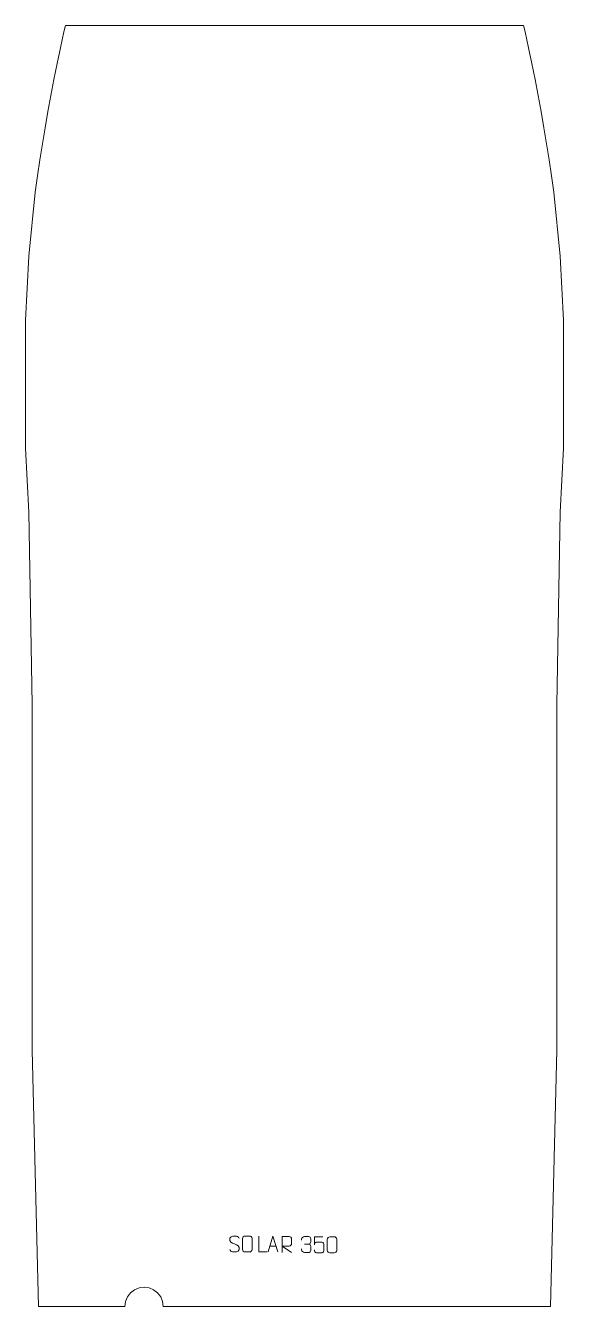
# Model space of a CAD drawing. Header units: millimetres. Extents: x -420 to 420, y -1264 to 736.
import ezdxf

# ---------------------------------------------------------------- set-up
doc = ezdxf.new("R2010")
doc.units = ezdxf.units.MM
doc.header["$MEASUREMENT"] = 0
doc.layers.add('layer 1', color=7, linetype='Continuous')

msp = doc.modelspace()

# ---------------------------------------------------------------- linework, layer by layer
at = {"layer": 'layer 1', "color": 242, "lineweight": 9}
msp.add_open_spline([(-265.0006, -1264.4955), (-265.0006, -1264.4955), (-399.9983, -1264.4955), (-399.9983, -1264.4955), (-399.9983, -1264.4955), (-399.9983, -1264.4955), (-409.9992, -864.4948), (-409.9992, -864.4948), (-409.9992, -864.4948), (-409.9992, -864.4948), (-409.9992, -324.4975), (-409.9992, -324.4975), (-409.9992, -324.4975), (-409.9992, -324.4975), (-414.9988, -24.4968), (-414.9988, -24.4968), (-414.9988, -24.4968), (-414.9988, -24.4968), (-420.0002, 75.5026), (-420.0002, 75.5026), (-420.0002, 75.5026), (-420.0002, 75.5026), (-420.0002, 275.5021), (-420.0002, 275.5021), (-420.0002, 275.5021), (-420.0002, 275.5021), (-414.9988, 375.5015), (-414.9988, 375.5015), (-414.9988, 375.5015), (-414.9988, 375.5015), (-404.9997, 475.5033), (-404.9997, 475.5033), (-404.9997, 475.5033), (-404.9997, 475.5033), (-401.4232, 500.6969), (-401.4232, 500.6969), (-401.4232, 500.6969), (-401.4232, 500.6969), (-397.6421, 525.8588), (-397.6421, 525.8588), (-397.6421, 525.8588), (-397.6421, 525.8588), (-393.6581, 550.9932), (-393.6581, 550.9932), (-393.6581, 550.9932), (-393.6581, 550.9932), (-389.4695, 576.0916), (-389.4695, 576.0916), (-389.4695, 576.0916), (-389.4695, 576.0916), (-385.0803, 601.1565), (-385.0803, 601.1565), (-385.0803, 601.1565), (-385.0803, 601.1565), (-380.4883, 626.1856), (-380.4883, 626.1856), (-380.4883, 626.1856), (-380.4883, 626.1856), (-375.6934, 651.1763), (-375.6934, 651.1763), (-375.6934, 651.1763), (-375.6934, 651.1763), (-370.698, 676.1269), (-370.698, 676.1269), (-370.698, 676.1269), (-370.698, 676.1269), (-365.5003, 701.0357), (-365.5003, 701.0357), (-365.5003, 701.0357), (-365.5003, 701.0357), (-360.1022, 725.9018), (-360.1022, 725.9018), (-360.1022, 725.9018), (-360.1022, 725.9018), (-357.9381, 735.5019), (-357.9381, 735.5019), (-357.9381, 735.5019), (-357.9381, 735.5019), (357.9375, 735.5019), (357.9375, 735.5019), (357.9375, 735.5019), (357.9375, 735.5019), (360.104, 725.9018), (360.104, 725.9018), (360.104, 725.9018), (360.104, 725.9018), (365.5003, 701.0357), (365.5003, 701.0357), (365.5003, 701.0357), (365.5003, 701.0357), (370.698, 676.1269), (370.698, 676.1269), (370.698, 676.1269), (370.698, 676.1269), (375.6952, 651.1763), (375.6952, 651.1763), (375.6952, 651.1763), (375.6952, 651.1763), (380.4877, 626.1856), (380.4877, 626.1856), (380.4877, 626.1856), (380.4877, 626.1856), (385.0797, 601.1565), (385.0797, 601.1565), (385.0797, 601.1565), (385.0797, 601.1565), (389.4695, 576.0916), (389.4695, 576.0916), (389.4695, 576.0916), (389.4695, 576.0916), (393.6581, 550.9932), (393.6581, 550.9932), (393.6581, 550.9932), (393.6581, 550.9932), (397.6421, 525.8588), (397.6421, 525.8588), (397.6421, 525.8588), (397.6421, 525.8588), (401.4232, 500.6969), (401.4232, 500.6969), (401.4232, 500.6969), (401.4232, 500.6969), (404.9997, 475.5033), (404.9997, 475.5033), (404.9997, 475.5033), (404.9997, 475.5033), (414.9982, 375.5015), (414.9982, 375.5015), (414.9982, 375.5015), (414.9982, 375.5015), (420.0002, 275.5021), (420.0002, 275.5021), (420.0002, 275.5021), (420.0002, 275.5021), (420.0002, 75.5026), (420.0002, 75.5026), (420.0002, 75.5026), (420.0002, 75.5026), (414.9982, -24.4968), (414.9982, -24.4968), (414.9982, -24.4968), (414.9982, -24.4968), (410.001, -324.4975), (410.001, -324.4975), (410.001, -324.4975), (410.001, -324.4975), (410.001, -864.4948), (410.001, -864.4948), (410.001, -864.4948), (410.001, -864.4948), (400.0001, -1264.4955), (400.0001, -1264.4955), (400.0001, -1264.4955), (400.0001, -1264.4955), (-204.9984, -1264.4955), (-204.9984, -1264.4955), (-204.9984, -1264.4955), (-204.9984, -1264.4955), (-206.0224, -1256.7298), (-206.0224, -1256.7298), (-206.0224, -1256.7298), (-206.0224, -1256.7298), (-209.0183, -1249.495), (-209.0183, -1249.495), (-209.0183, -1249.495), (-209.0183, -1249.495), (-213.7857, -1243.2811), (-213.7857, -1243.2811), (-213.7857, -1243.2811), (-213.7857, -1243.2811), (-219.999, -1238.5143), (-219.999, -1238.5143), (-219.999, -1238.5143), (-219.999, -1238.5143), (-227.2344, -1235.5184), (-227.2344, -1235.5184), (-227.2344, -1235.5184), (-227.2344, -1235.5184), (-234.9995, -1234.4944), (-234.9995, -1234.4944), (-234.9995, -1234.4944), (-234.9995, -1234.4944), (-242.7646, -1235.5184), (-242.7646, -1235.5184), (-242.7646, -1235.5184), (-242.7646, -1235.5184), (-250, -1238.5143), (-250, -1238.5143), (-250, -1238.5143), (-250, -1238.5143), (-256.2133, -1243.2811), (-256.2133, -1243.2811), (-256.2133, -1243.2811), (-256.2133, -1243.2811), (-260.9807, -1249.495), (-260.9807, -1249.495), (-260.9807, -1249.495), (-260.9807, -1249.495), (-263.9766, -1256.7298), (-263.9766, -1256.7298), (-263.9766, -1256.7298), (-263.9766, -1256.7298), (-265.0006, -1264.4955), (-265.0006, -1264.4955)], degree=3, knots=[0, 0, 0, 0, 0.019230769, 0.019230769, 0.019230769, 0.019230769, 0.038461538, 0.038461538, 0.038461538, 0.038461538, 0.057692308, 0.057692308, 0.057692308, 0.057692308, 0.076923077, 0.076923077, 0.076923077, 0.076923077, 0.096153846, 0.096153846, 0.096153846, 0.096153846, 0.115384615, 0.115384615, 0.115384615, 0.115384615, 0.134615385, 0.134615385, 0.134615385, 0.134615385, 0.153846154, 0.153846154, 0.153846154, 0.153846154, 0.173076923, 0.173076923, 0.173076923, 0.173076923, 0.192307692, 0.192307692, 0.192307692, 0.192307692, 0.211538462, 0.211538462, 0.211538462, 0.211538462, 0.230769231, 0.230769231, 0.230769231, 0.230769231, 0.25, 0.25, 0.25, 0.25, 0.269230769, 0.269230769, 0.269230769, 0.269230769, 0.288461538, 0.288461538, 0.288461538, 0.288461538, 0.307692308, 0.307692308, 0.307692308, 0.307692308, 0.326923077, 0.326923077, 0.326923077, 0.326923077, 0.346153846, 0.346153846, 0.346153846, 0.346153846, 0.365384615, 0.365384615, 0.365384615, 0.365384615, 0.384615385, 0.384615385, 0.384615385, 0.384615385, 0.403846154, 0.403846154, 0.403846154, 0.403846154, 0.423076923, 0.423076923, 0.423076923, 0.423076923, 0.442307692, 0.442307692, 0.442307692, 0.442307692, 0.461538462, 0.461538462, 0.461538462, 0.461538462, 0.480769231, 0.480769231, 0.480769231, 0.480769231, 0.5, 0.5, 0.5, 0.5, 0.519230769, 0.519230769, 0.519230769, 0.519230769, 0.538461538, 0.538461538, 0.538461538, 0.538461538, 0.557692308, 0.557692308, 0.557692308, 0.557692308, 0.576923077, 0.576923077, 0.576923077, 0.576923077, 0.596153846, 0.596153846, 0.596153846, 0.596153846, 0.615384615, 0.615384615, 0.615384615, 0.615384615, 0.634615385, 0.634615385, 0.634615385, 0.634615385, 0.653846154, 0.653846154, 0.653846154, 0.653846154, 0.673076923, 0.673076923, 0.673076923, 0.673076923, 0.692307692, 0.692307692, 0.692307692, 0.692307692, 0.711538462, 0.711538462, 0.711538462, 0.711538462, 0.730769231, 0.730769231, 0.730769231, 0.730769231, 0.75, 0.75, 0.75, 0.75, 0.769230769, 0.769230769, 0.769230769, 0.769230769, 0.788461538, 0.788461538, 0.788461538, 0.788461538, 0.807692308, 0.807692308, 0.807692308, 0.807692308, 0.826923077, 0.826923077, 0.826923077, 0.826923077, 0.846153846, 0.846153846, 0.846153846, 0.846153846, 0.865384615, 0.865384615, 0.865384615, 0.865384615, 0.884615385, 0.884615385, 0.884615385, 0.884615385, 0.903846154, 0.903846154, 0.903846154, 0.903846154, 0.923076923, 0.923076923, 0.923076923, 0.923076923, 0.942307692, 0.942307692, 0.942307692, 0.942307692, 0.961538462, 0.961538462, 0.961538462, 0.961538462, 1, 1, 1, 1], dxfattribs=at)
at = {"layer": 'layer 1', "color": 250, "lineweight": 9}
for points, knots in [([(-93.7453, -1166.9015), (-97.9936, -1165.4311), (-102.9017, -1163.6353), (-100.8966, -1158.115), (-100.8966, -1158.115), (-99.3931, -1153.9751), (-94.1795, -1154.3636), (-90.5759, -1154.9647), (-90.5759, -1154.9647), (-87.7153, -1155.4419), (-86.8506, -1156.6551), (-86.54, -1158.7392)], [0, 0, 0, 0, 0.25, 0.25, 0.25, 0.25, 0.5, 0.5, 0.5, 0.5, 1, 1, 1, 1]), ([(-77.2703, -1154.5989), (-74.9446, -1154.5989), (-72.6185, -1154.5989), (-70.2924, -1154.5989), (-70.2924, -1154.5989), (-68.3458, -1154.5633), (-66.3544, -1156.0549), (-66.3277, -1158.4925), (-66.3277, -1158.4925), (-66.3281, -1164.2394), (-66.3281, -1169.9867), (-66.3277, -1175.7344), (-66.3277, -1175.7344), (-66.4675, -1178.0578), (-68.1447, -1179.5374), (-70.2924, -1179.5482), (-70.2924, -1179.5482), (-72.6243, -1179.5478), (-74.9562, -1179.5478), (-77.2877, -1179.5482), (-77.2877, -1179.5482), (-79.2127, -1179.6536), (-81.1848, -1177.7691), (-81.1736, -1175.7518), (-81.1736, -1175.7518), (-81.1733, -1169.9817), (-81.1733, -1164.212), (-81.1736, -1158.4427), (-81.1736, -1158.4427), (-81.1694, -1156.3046), (-79.4227, -1154.5854), (-77.2703, -1154.5989)], [0, 0, 0, 0, 0.111111111, 0.111111111, 0.111111111, 0.111111111, 0.222222222, 0.222222222, 0.222222222, 0.222222222, 0.333333333, 0.333333333, 0.333333333, 0.333333333, 0.444444444, 0.444444444, 0.444444444, 0.444444444, 0.555555556, 0.555555556, 0.555555556, 0.555555556, 0.666666667, 0.666666667, 0.666666667, 0.666666667, 0.777777778, 0.777777778, 0.777777778, 0.777777778, 1, 1, 1, 1]), ([(-42.8016, -1179.5522), (-42.8016, -1179.5522), (-55.7507, -1179.5522), (-55.7507, -1179.5522), (-55.7507, -1179.5522), (-55.7507, -1179.5522), (-55.7507, -1154.5986), (-55.7507, -1154.5986)], [0, 0, 0, 0, 0.333333333, 0.333333333, 0.333333333, 0.333333333, 1, 1, 1, 1]), ([(-41.2212, -1179.5521), (-41.2212, -1179.5521), (-33.8502, -1154.5986), (-33.8502, -1154.5986), (-33.8502, -1154.5986), (-33.8502, -1154.5986), (-26.2803, -1179.5521), (-26.2803, -1179.5521)], [0, 0, 0, 0, 0.333333333, 0.333333333, 0.333333333, 0.333333333, 1, 1, 1, 1]), ([(-19.1685, -1180.3948), (-19.1685, -1180.3948), (-19.1685, -1155.4413), (-19.1685, -1155.4413), (-19.1685, -1155.4413), (-15.5737, -1155.4413), (-11.9782, -1155.4413), (-8.383, -1155.4413), (-8.383, -1155.4413), (-6.0577, -1155.479), (-4.5004, -1156.969), (-4.5045, -1159.3354), (-4.5045, -1159.3354), (-4.5049, -1161.3709), (-4.5049, -1164.4303), (-4.5045, -1166.4663), (-4.5045, -1166.4663), (-4.511, -1168.3418), (-6.3233, -1170.2836), (-8.3328, -1170.3027), (-8.3328, -1170.3027), (-8.3328, -1170.3027), (-19.1685, -1170.3027), (-19.1685, -1170.3027), (-19.1685, -1170.3027), (-19.1685, -1170.3027), (-4.5138, -1180.3948), (-4.5138, -1180.3948)], [0, 0, 0, 0, 0.125, 0.125, 0.125, 0.125, 0.25, 0.25, 0.25, 0.25, 0.375, 0.375, 0.375, 0.375, 0.5, 0.5, 0.5, 0.5, 0.625, 0.625, 0.625, 0.625, 0.75, 0.75, 0.75, 0.75, 1, 1, 1, 1]), ([(10.799, -1161.1256), (10.799, -1161.1256), (10.799, -1159.2684), (10.799, -1159.2684), (10.799, -1159.2684), (10.7847, -1157.5265), (13.4492, -1155.4084), (15.5083, -1155.4311), (15.5083, -1155.4311), (17.5724, -1155.4311), (19.6364, -1155.4311), (21.7001, -1155.4311), (21.7001, -1155.4311), (23.8946, -1155.4223), (25.4929, -1157.2691), (25.5373, -1159.1812), (25.5373, -1159.1812), (25.5369, -1160.6163), (25.5369, -1162.0514), (25.5373, -1163.4869), (25.5373, -1163.4869), (25.4887, -1165.1404), (23.8861, -1167.3704), (21.6878, -1167.3604), (21.6878, -1167.3604), (23.8915, -1167.3716), (25.4995, -1169.1748), (25.5535, -1171.2343), (25.5535, -1171.2343), (25.5531, -1173.019), (25.5531, -1174.8037), (25.5535, -1176.5888), (25.5535, -1176.5888), (25.5636, -1178.6502), (23.5087, -1180.4133), (21.6878, -1180.4052), (21.6878, -1180.4052), (19.6225, -1180.4049), (17.5573, -1180.4049), (15.4917, -1180.4052), (15.4917, -1180.4052), (13.3231, -1180.3937), (10.7921, -1177.9935), (10.7735, -1176.5317), (10.7735, -1176.5317), (10.7735, -1176.5317), (10.7735, -1174.6231), (10.7735, -1174.6231)], [0, 0, 0, 0, 0.076923077, 0.076923077, 0.076923077, 0.076923077, 0.153846154, 0.153846154, 0.153846154, 0.153846154, 0.230769231, 0.230769231, 0.230769231, 0.230769231, 0.307692308, 0.307692308, 0.307692308, 0.307692308, 0.384615385, 0.384615385, 0.384615385, 0.384615385, 0.461538462, 0.461538462, 0.461538462, 0.461538462, 0.538461538, 0.538461538, 0.538461538, 0.538461538, 0.615384615, 0.615384615, 0.615384615, 0.615384615, 0.692307692, 0.692307692, 0.692307692, 0.692307692, 0.769230769, 0.769230769, 0.769230769, 0.769230769, 0.846153846, 0.846153846, 0.846153846, 0.846153846, 1, 1, 1, 1]), ([(44.001, -1155.916), (44.001, -1155.916), (31.1493, -1155.916), (31.1493, -1155.916), (31.1493, -1155.916), (31.1496, -1160.1466), (31.1496, -1164.3775), (31.1493, -1168.6087), (31.1493, -1168.6087), (31.149, -1165.2986), (32.78, -1164.2268), (35.592, -1164.1663), (35.592, -1164.1663), (38.0316, -1164.166), (40.4711, -1164.166), (42.9103, -1164.1663), (42.9103, -1164.1663), (44.5601, -1164.1595), (46.035, -1166.54), (46.0635, -1168.6087), (46.0635, -1168.6087), (46.0632, -1171.196), (46.0632, -1173.7836), (46.0635, -1176.3713), (46.0635, -1176.3713), (46.1097, -1178.3307), (44.6103, -1180.767), (42.9844, -1180.8255), (42.9844, -1180.8255), (41.0279, -1180.8252), (36.1329, -1180.8252), (34.1759, -1180.8255), (34.1759, -1180.8255), (32.3304, -1180.8343), (31.2233, -1178.8695), (31.2025, -1176.3184)], [0, 0, 0, 0, 0.1, 0.1, 0.1, 0.1, 0.2, 0.2, 0.2, 0.2, 0.3, 0.3, 0.3, 0.3, 0.4, 0.4, 0.4, 0.4, 0.5, 0.5, 0.5, 0.5, 0.6, 0.6, 0.6, 0.6, 0.7, 0.7, 0.7, 0.7, 0.8, 0.8, 0.8, 0.8, 1, 1, 1, 1]), ([(55.0873, -1155.8943), (57.413, -1155.8943), (59.7391, -1155.8943), (62.0652, -1155.8943), (62.0652, -1155.8943), (64.0118, -1155.8587), (66.0032, -1157.3503), (66.0299, -1159.7879), (66.0299, -1159.7879), (66.0295, -1165.5348), (66.0295, -1171.2821), (66.0299, -1177.0298), (66.0299, -1177.0298), (65.8901, -1179.3532), (64.2129, -1180.8328), (62.0652, -1180.8436), (62.0652, -1180.8436), (59.7333, -1180.8432), (57.4014, -1180.8432), (55.0699, -1180.8436), (55.0699, -1180.8436), (53.1449, -1180.949), (51.1728, -1179.0645), (51.184, -1177.0472), (51.184, -1177.0472), (51.1843, -1171.2771), (51.1843, -1165.5074), (51.184, -1159.7381), (51.184, -1159.7381), (51.1882, -1157.6), (52.9349, -1155.8808), (55.0873, -1155.8943)], [0, 0, 0, 0, 0.111111111, 0.111111111, 0.111111111, 0.111111111, 0.222222222, 0.222222222, 0.222222222, 0.222222222, 0.333333333, 0.333333333, 0.333333333, 0.333333333, 0.444444444, 0.444444444, 0.444444444, 0.444444444, 0.555555556, 0.555555556, 0.555555556, 0.555555556, 0.666666667, 0.666666667, 0.666666667, 0.666666667, 0.777777778, 0.777777778, 0.777777778, 0.777777778, 1, 1, 1, 1]), ([(-93.7453, -1166.9016), (-89.7267, -1168.5483), (-84.6972, -1170.4366), (-86.5312, -1175.7969), (-86.5312, -1175.7969), (-87.991, -1180.0633), (-92.9018, -1179.8066), (-96.6279, -1179.2519), (-96.6279, -1179.2519), (-99.3779, -1178.8421), (-100.5988, -1177.6286), (-100.9768, -1175.5164)], [0, 0, 0, 0, 0.25, 0.25, 0.25, 0.25, 0.5, 0.5, 0.5, 0.5, 1, 1, 1, 1])]:
    msp.add_open_spline(points, degree=3, knots=knots, dxfattribs=at)
for points in [[(-38.4986, -1170.3027), (-38.4986, -1170.3027), (-29.0029, -1170.3027), (-29.0029, -1170.3027)], [(15.5087, -1167.3708), (15.5087, -1167.3708), (21.7051, -1167.3708), (21.7051, -1167.3708)]]:
    msp.add_open_spline(points, degree=3, dxfattribs=at)

doc.saveas('drawing.dxf')
